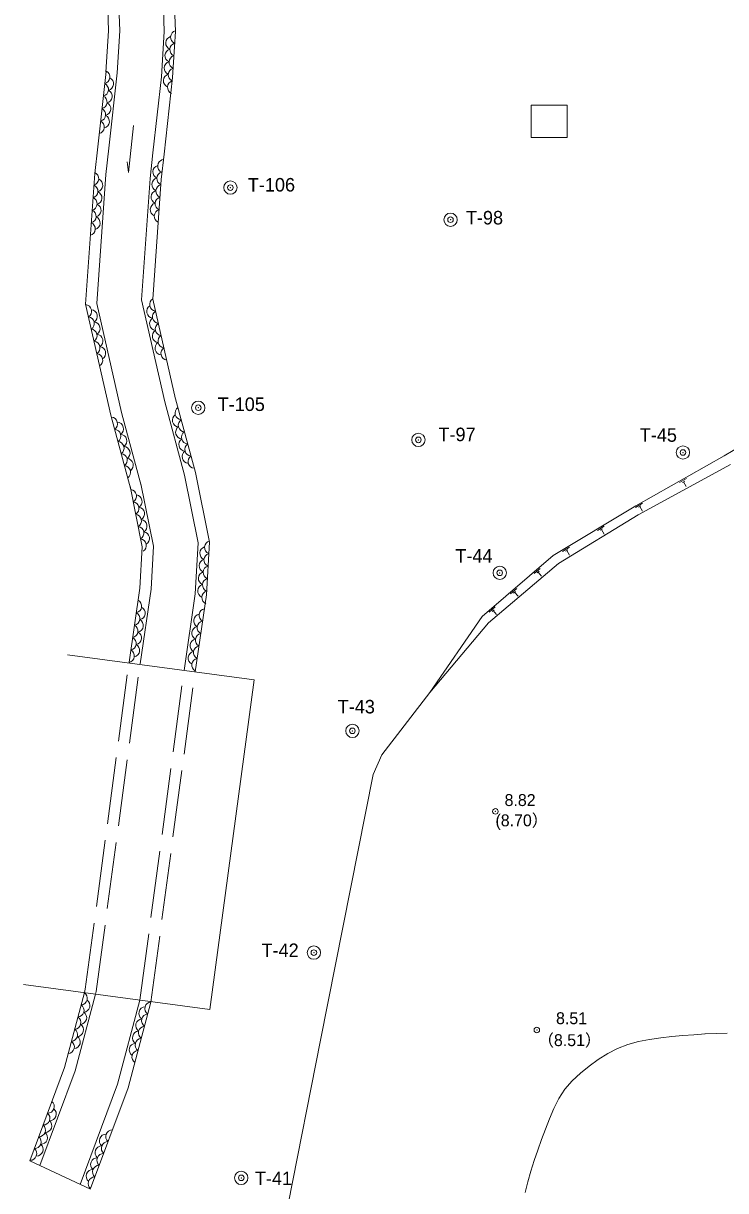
# Model space of a CAD drawing. Units: millimetres, scale not verified. Extents: x 56189 to 355068, y 31537 to 257017.
# Drawn here: x 82021 to 113592, y 142855 to 195322 of the extents above; entities that cross this region are included whole.
import ezdxf
from ezdxf.enums import TextEntityAlignment as Align

# ---------------------------------------------------------------- set-up
doc = ezdxf.new("R2010")
doc.units = ezdxf.units.MM
doc.header["$LTSCALE"] = 500
doc.header["$PDMODE"] = 32
doc.header["$PDSIZE"] = 250
doc.linetypes.add('DASHED', pattern=[7.5, 6, -1.5])
doc.linetypes.add('DASHED_SPACED', pattern=[12, 6, -6])
doc.layers.add('0平面図-0通り芯', color=3, linetype='Continuous', lineweight=13)
doc.styles.add('MS-ゴシック-5.0-1.0', font='')
doc.styles.get('MS-ゴシック-5.0-1.0').set_extended_font_data('MS-ゴシック-5.0-1.0')

msp = doc.modelspace()

# ---------------------------------------------------------------- linework, layer by layer
at = {"layer": '0平面図-0通り芯'}
for p, q in [((85721.7, 198503.3), (85852.6, 194987.6)), ((86221.5, 198517.2), (86353.1, 194981.4)), ((88355.5, 194956.1), (88220.8, 198571.7)), ((88856, 194949.9), (88720.5, 198590.3)), ((85852.6, 194987.6), (85736.3, 193128.2)), ((86235.4, 193097), (86353.1, 194981.4)), ((88355.5, 194956.1), (88228.4, 192924.1)), ((88726.7, 192880.8), (88856, 194949.9)), ((85738.4, 193152.2), (85362.8, 189771.1)), ((86235.4, 193097), (85859.7, 189715.9)), ((88228.4, 192924.1), (87847.5, 189495.1)), ((88726.7, 192880.8), (88344.4, 189439.9)), ((104847, 190184.9), (104847, 191638.2)), ((104847, 191638.2), (106469.8, 191638.2)), ((106469.8, 191638.2), (106469.8, 190184.9)), ((86978.5, 190729.5), (86744.4, 188622.9)), ((106469.8, 190184.9), (104847, 190184.9)), ((85230.1, 188577.2), (85362.8, 189771.2)), ((85728.2, 188532.2), (85859.7, 189715.9)), ((87847.5, 189495.1), (87720.5, 188352.1)), ((88218.5, 188307.1), (88344.4, 189439.8)), ((86744.4, 188622.9), (86692, 189096.6)), ((85230.1, 188577.2), (84819.8, 182696.5)), ((85728.2, 188532.2), (85323.7, 182735.4)), ((87720.5, 188352.1), (87339.4, 182891.1)), ((87843.4, 182930), (88218.5, 188307.1)), ((85953.9, 177713.5), (84819.8, 182696.5)), ((86439.2, 177834.1), (85323.7, 182735.4)), ((87339.4, 182891.1), (88380.6, 178316.1)), ((87843.4, 182930), (88868.2, 178427)), ((89756.7, 175128.4), (88863.4, 178446.1)), ((88380.6, 178316.1), (89269.6, 175014.1)), ((85953.9, 177713.5), (86855.6, 174364.1)), ((86439.2, 177834.1), (87338.4, 174494.1)), ((113522.3, 175879.7), (116572.9, 177710)), ((109556.6, 173642.6), (113522.3, 175879.7)), ((109659.7, 173224.6), (113803.6, 175497.1)), ((89269.6, 175014.1), (89879.4, 171969)), ((89756.7, 175128.4), (90382.2, 172004.8)), ((87365.6, 171790.1), (86818.3, 174523.2)), ((87868.4, 171825.9), (87308.6, 174621.4)), ((105845, 171405.5), (109556.6, 173642.6)), ((106073, 171048.5), (109659.7, 173224.6)), ((87365.6, 171790.1), (87262.6, 169935)), ((87868.4, 171825.9), (87760.6, 169884.6)), ((89752.5, 169683), (89879.4, 171969)), ((90382.2, 172004.8), (90250.4, 169632.6)), ((102641.9, 168659.9), (105845, 171405.5)), ((102934.7, 168369.5), (106073, 171048.5)), ((87262.6, 169935), (86771.9, 166605)), ((87760.6, 169884.6), (87266.6, 166532.1)), ((89752.5, 169683), (89245.2, 166240.5)), ((90250.4, 169632.6), (89739.9, 166167.7)), ((102641.9, 168659.9), (100293.4, 165238.1)), ((102934.7, 168369.5), (100293.4, 165238.1)), ((92392.5, 165819.4), (84004.2, 166941.9)), ((90409.6, 151001.5), (92392.5, 165819.4)), ((98134.5, 162444.1), (100293.4, 165238.1)), ((97753.5, 161555.1), (98134.5, 162444.1)), ((95385.6, 149618.9), (97753.5, 161555.1)), ((90409.6, 151001.5), (82021.3, 152124)), ((84765.2, 151759.3), (83873.2, 148392.3)), ((85263.4, 151687.3), (84350.2, 148240.7)), ((87262.3, 151422.6), (86258.6, 147634.1)), ((87753.7, 151325.1), (86735.6, 147482.5)), ((93925.9, 142239.9), (95385.6, 149618.9)), ((109679.3, 149551.5), (109196.9, 149418.5)), ((110173.2, 149649.9), (109679.3, 149551.5)), ((110672.3, 149723.2), (110173.2, 149649.9)), ((111171.5, 149780), (110672.3, 149723.2)), ((111669.9, 149825.4), (111171.5, 149780)), ((112167.6, 149863), (111669.9, 149825.4)), ((112665, 149896.8), (112167.6, 149863)), ((112665, 149896.8), (112655.8, 149896.6)), ((113165.2, 149910.9), (112665, 149896.8)), ((113665.4, 149926.3), (113165.2, 149910.9)), ((108288.8, 149015.4), (107864.9, 148748.1)), ((108732, 149241.6), (108288.8, 149015.4)), ((109196.9, 149418.5), (108732, 149241.6)), ((107864.9, 148748.1), (107456.7, 148450.7)), ((82309.7, 144193.7), (83873.2, 148392.3)), ((84350.2, 148240.7), (82763.9, 143980.8)), ((107063.4, 148131.1), (106696.2, 147785.8)), ((107456.7, 148450.7), (107063.4, 148131.1)), ((86258.6, 147634.1), (84581.3, 143130.1)), ((85046.9, 142947.5), (86735.6, 147482.5)), ((106696.2, 147785.8), (106368.8, 147409)), ((106094.5, 146994.8), (105870.9, 146547.5)), ((106368.8, 147409), (106094.5, 146994.8)), ((105870.9, 146547.5), (105675.3, 146084.2)), ((105675.3, 146084.2), (105490.1, 145617.9)), ((105490.1, 145617.9), (105313.6, 145149.8)), ((105313.6, 145149.8), (105146.1, 144679.4)), ((105146.1, 144679.4), (104988.3, 144206)), ((82309.7, 144193.7), (85035.1, 142916)), ((104988.3, 144206), (104840.6, 143729.1)), ((104702.3, 143249), (104572.2, 142766.2)), ((104840.6, 143729.1), (104702.3, 143249))]:
    msp.add_line(p, q, dxfattribs=at)
at = {"layer": '0平面図-0通り芯', "color": 4}
for p, q in [((111831.1, 174856.7), (111517.5, 174679.9)), ((111756, 174745.5), (111651.5, 174686.6)), ((111703.8, 174716), (111821.7, 174507)), ((109853.3, 173751.4), (109545, 173565.5)), ((109781.5, 173638.1), (109678.8, 173576.1)), ((109730.1, 173607.1), (109854, 173401.5)), ((108132.8, 172714.4), (107824.5, 172528.5)), ((108061, 172601), (107958.3, 172539.1)), ((108009.6, 172570.1), (108133.5, 172364.5)), ((106572.1, 171773.6), (106263.7, 171587.8)), ((106500.2, 171660.3), (106397.5, 171598.4)), ((106448.9, 171629.3), (106572.8, 171423.8)), ((105256.8, 170822.2), (104983.4, 170588)), ((105204.7, 170698.6), (105113.6, 170620.5)), ((105159.1, 170659.5), (105315.3, 170477.3)), ((104198.8, 169915.4), (103925.5, 169681.1)), ((104146.8, 169791.8), (104055.6, 169713.7)), ((104101.2, 169752.8), (104257.4, 169570.5)), ((103234.1, 169088.6), (102960.8, 168854.3)), ((103182.1, 168964.9), (103091, 168886.8)), ((103136.5, 168925.9), (103292.7, 168743.6))]:
    msp.add_line(p, q, dxfattribs=at)
at = {"layer": '0平面図-0通り芯', "linetype": 'DASHED'}
for p, q in [((84805.3, 151910.5), (86767.3, 166572.1)), ((85296.7, 151812.9), (87262.9, 166505.8)), ((87262.3, 151422.6), (89245.2, 166240.5)), ((87753.7, 151325.1), (89740.8, 166174.2))]:
    msp.add_line(p, q, dxfattribs=at)
at = {"layer": '0平面図-0通り芯', "linetype": 'DASHED_SPACED'}
for p, q in [((84805.3, 151910.5), (84765.2, 151759.3)), ((85296.7, 151812.9), (85263.4, 151687.3))]:
    msp.add_line(p, q, dxfattribs=at)
at = {"layer": '0平面図-0通り芯'}
for centre in [(91328.8, 187938.6), (101224, 186494.6), (89884.9, 178043.4), (99780.1, 176599.4), (111672.3, 176032.1), (103436.5, 170623.7), (96813.7, 163521.4), (95082.2, 153553.4), (91817, 143429.6)]:
    msp.add_circle(centre, 300, dxfattribs=at)
at = {"layer": '0平面図-0通り芯', "color": 4}
for centre, start, end in [((88723.7, 194435.6), 105.89461, 246.95221), ((88940.8, 194702.6), 105.89461, 246.95221), ((88688.4, 193871.7), 105.89461, 246.95221), ((88905.5, 194138.7), 105.89461, 246.95221), ((88870.3, 193574.8), 105.89461, 246.95221), ((85610.4, 192905.9), 283.13145, 64.18906), ((88653.2, 193307.8), 105.89461, 246.95221), ((88835.1, 193010.9), 105.89461, 246.95221), ((85548, 192344.4), 283.13145, 64.18906), ((85777.8, 192600.6), 283.13145, 64.18906), ((88618, 192744), 105.89461, 246.95221), ((88799.8, 192447), 105.89461, 246.95221), ((85485.6, 191782.8), 283.13145, 64.18906), ((85715.4, 192039), 283.13145, 64.18906), ((85653, 191477.5), 283.13145, 64.18906), ((85423.3, 191221.3), 283.13145, 64.18906), ((85590.6, 190916), 283.13145, 64.18906), ((85360.9, 190659.8), 283.13145, 64.18906), ((88141.7, 188642.8), 105.48026, 246.53784), ((88360.7, 188908.2), 105.48026, 246.53784), ((85113.2, 188339), 285.48033, 66.53792), ((88102.4, 188079.1), 105.48026, 246.53784), ((88321.4, 188344.5), 105.48026, 246.53784), ((85073.9, 187775.3), 285.48033, 66.53792), ((85292.9, 188040.7), 285.48033, 66.53792), ((88282.1, 187780.9), 105.48026, 246.53784), ((85034.6, 187211.7), 285.48033, 66.53792), ((85253.6, 187477.1), 285.48033, 66.53792), ((88063.1, 187515.5), 105.48026, 246.53784), ((88242.8, 187217.3), 105.48026, 246.53784), ((84995.3, 186648.1), 285.48033, 66.53792), ((85214.3, 186913.5), 285.48033, 66.53792), ((88023.7, 186951.9), 105.48026, 246.53784), ((88203.4, 186653.7), 105.48026, 246.53784), ((84955.9, 186084.4), 285.48033, 66.53792), ((85174.9, 186349.8), 285.48033, 66.53792), ((84788.1, 182385.1), 302.29248, 83.35007), ((87868.3, 182369.7), 122.29251, 263.35013), ((88001.2, 182687.1), 122.29251, 263.35013), ((84913.5, 181834.1), 302.29248, 83.35007), ((85046.4, 182151.6), 302.29248, 83.35007), ((87993.7, 181818.8), 122.29251, 263.35013), ((88126.6, 182136.2), 122.29251, 263.35013), ((85038.9, 181283.2), 302.29248, 83.35007), ((85171.8, 181600.6), 302.29248, 83.35007), ((88252, 181585.3), 122.29251, 263.35013), ((85164.3, 180732.3), 302.29248, 83.35007), ((85297.1, 181049.7), 302.29248, 83.35007), ((88119.1, 181267.9), 122.29251, 263.35013), ((88377.4, 181034.4), 122.29251, 263.35013), ((85422.5, 180498.8), 302.29248, 83.35007), ((88244.5, 180717), 122.29251, 263.35013), ((88502.7, 180483.5), 122.29251, 263.35013), ((85289.6, 180181.4), 302.29248, 83.35007), ((89139.6, 177805.1), 124.53979, 265.5974), ((85955.5, 177322.9), 304.53981, 85.5974), ((86222.7, 177099.7), 304.53981, 85.5974), ((89019.2, 177482.7), 124.53979, 265.5974), ((89286.5, 177259.5), 124.53979, 265.5974), ((86102.4, 176777.3), 304.53981, 85.5974), ((86369.6, 176554.1), 304.53981, 85.5974), ((89166.1, 176937.1), 124.53979, 265.5974), ((89433.4, 176714), 124.53979, 265.5974), ((86249.2, 176231.7), 304.53981, 85.5974), ((86516.5, 176008.5), 304.53981, 85.5974), ((89313, 176391.6), 124.53979, 265.5974), ((89580.3, 176168.4), 124.53979, 265.5974), ((86396.1, 175686.2), 304.53981, 85.5974), ((89459.9, 175846), 124.53979, 265.5974), ((89727.1, 175622.8), 124.53979, 265.5974), ((86543, 175140.6), 304.53981, 85.5974), ((86663.3, 175463), 304.53981, 85.5974), ((86806.9, 174071), 300.79544, 81.85303), ((86917.8, 173517), 300.79544, 81.85303), ((87059, 173830.8), 300.79544, 81.85303), ((87028.8, 172963), 300.79544, 81.85303), ((87169.9, 173276.8), 300.79544, 81.85303), ((87139.7, 172409), 300.79544, 81.85303), ((87280.9, 172722.8), 300.79544, 81.85303), ((87250.6, 171855), 300.79544, 81.85303), ((87391.8, 172168.8), 300.79544, 81.85303), ((90254.1, 171502.5), 106.29182, 247.34943), ((90469.4, 171770.9), 106.29182, 247.34943), ((90222.8, 170938.3), 106.29182, 247.34943), ((90438, 171206.8), 106.29182, 247.34943), ((90191.5, 170374.2), 106.29182, 247.34943), ((90406.7, 170642.7), 106.29182, 247.34943), ((90160.1, 169810), 106.29182, 247.34943), ((90375.4, 170078.5), 106.29182, 247.34943), ((90344, 169514.4), 106.29182, 247.34943), ((87042.4, 169126.5), 281.08949, 62.14711), ((87198.7, 168815.3), 281.08949, 62.14711), ((90216.8, 168718.6), 101.08957, 242.14717), ((86960, 168567.5), 281.08949, 62.14711), ((87116.4, 168256.4), 281.08949, 62.14711), ((89978.2, 168470.7), 101.08957, 242.14717), ((90134.5, 168159.6), 101.08957, 242.14717), ((86877.7, 168008.5), 281.08949, 62.14711), ((87034, 167697.4), 281.08949, 62.14711), ((89895.8, 167911.8), 101.08957, 242.14717), ((90052.1, 167600.6), 101.08957, 242.14717), ((86795.3, 167449.6), 281.08949, 62.14711), ((86951.6, 167138.4), 281.08949, 62.14711), ((89813.4, 167352.8), 101.08957, 242.14717), ((86712.9, 166890.6), 281.08949, 62.14711), ((89731.1, 166793.8), 101.08957, 242.14717), ((89969.8, 167041.7), 101.08957, 242.14717), ((89887.4, 166482.7), 101.08957, 242.14717), ((84593.5, 151501.5), 274.63141, 55.68903), ((84448.8, 150955.4), 274.63141, 55.68903), ((84713.9, 151174.8), 274.63141, 55.68903), ((87516.7, 150821), 94.63141, 235.68901), ((87781.8, 151040.4), 94.63141, 235.68901), ((84304.1, 150409.2), 274.63141, 55.68903), ((84569.1, 150628.7), 274.63141, 55.68903), ((87637.1, 150494.3), 94.63141, 235.68901), ((84159.4, 149863.1), 274.63141, 55.68903), ((84424.4, 150082.5), 274.63141, 55.68903), ((87372, 150274.8), 94.63141, 235.68901), ((87492.4, 149948.1), 94.63141, 235.68901), ((84014.7, 149316.9), 274.63141, 55.68903), ((84279.7, 149536.3), 274.63141, 55.68903), ((87227.3, 149728.7), 94.63141, 235.68901), ((87347.6, 149402), 94.63141, 235.68901), ((87082.6, 149182.5), 94.63141, 235.68901), ((87202.9, 148855.8), 94.63141, 235.68901), ((83112.5, 146636.2), 269.04678, 50.10437), ((83200.5, 146299.3), 269.04678, 50.10437), ((82915.3, 146106.7), 269.04678, 50.10437), ((83003.3, 145769.8), 269.04678, 50.10437), ((82718.1, 145577.2), 269.04678, 50.10437), ((82806.1, 145240.3), 269.04678, 50.10437), ((85739.5, 145094.1), 89.04674, 230.10434), ((86024.7, 145286.7), 89.04674, 230.10434), ((82521, 145047.7), 269.04678, 50.10437), ((82609, 144710.8), 269.04678, 50.10437), ((85542.4, 144564.6), 89.04674, 230.10434), ((85827.5, 144757.2), 89.04674, 230.10434), ((82323.8, 144518.2), 269.04678, 50.10437), ((85345.2, 144035.2), 89.04674, 230.10434), ((85630.3, 144227.8), 89.04674, 230.10434), ((85148, 143505.7), 89.04674, 230.10434), ((85433.1, 143698.3), 89.04674, 230.10434), ((85236, 143168.8), 89.04674, 230.10434)]:
    msp.add_arc(centre, 300, start, end, dxfattribs=at)
at = {"layer": '0平面図-0通り芯', "color": 7}
for p in [(91328.8, 187938.6), (101224, 186494.6), (89884.9, 178043.4), (99780.1, 176599.4), (111672.3, 176032.1), (103436.5, 170623.7), (96813.7, 163521.4), (103242.3, 159901.2), (95082.2, 153553.4), (105106.3, 150076.5), (91817, 143429.6)]:
    msp.add_point(p, dxfattribs=at)

# ---------------------------------------------------------------- texts
at = {"layer": '0平面図-0通り芯', "color": 4, "style": 'MS-ゴシック-5.0-1.0'}
for s, height, p in [('T-106', 607.6, (92112.2, 187580.1)), ('T-98', 607.6, (101915.2, 186100.4)), ('T-105', 607.6, (90755.8, 177715.5)), ('T-97', 607.6, (100682.1, 176359.1)), ('T-45', 607.6, (109732.2, 176330.9)), ('T-44', 607.6, (101441.7, 170900.7)), ('T-43', 607.6, (96152.7, 164121.8)), ('8.82', 536.1, (103653.6, 159981.7)), ('(8.70）', 536.1, (103244.1, 159069.8)), ('T-42', 607.6, (92727.6, 153172.7)), ('8.51', 536.1, (105966.8, 150176.5)), ('（8.51）', 536.1, (105141.6, 149190.5)), ('T-41', 607.6, (92430.8, 142919.5))]:
    msp.add_text(s, height=height, dxfattribs=at).set_placement(p, align=Align.BOTTOM_LEFT)

doc.saveas('drawing.dxf')
